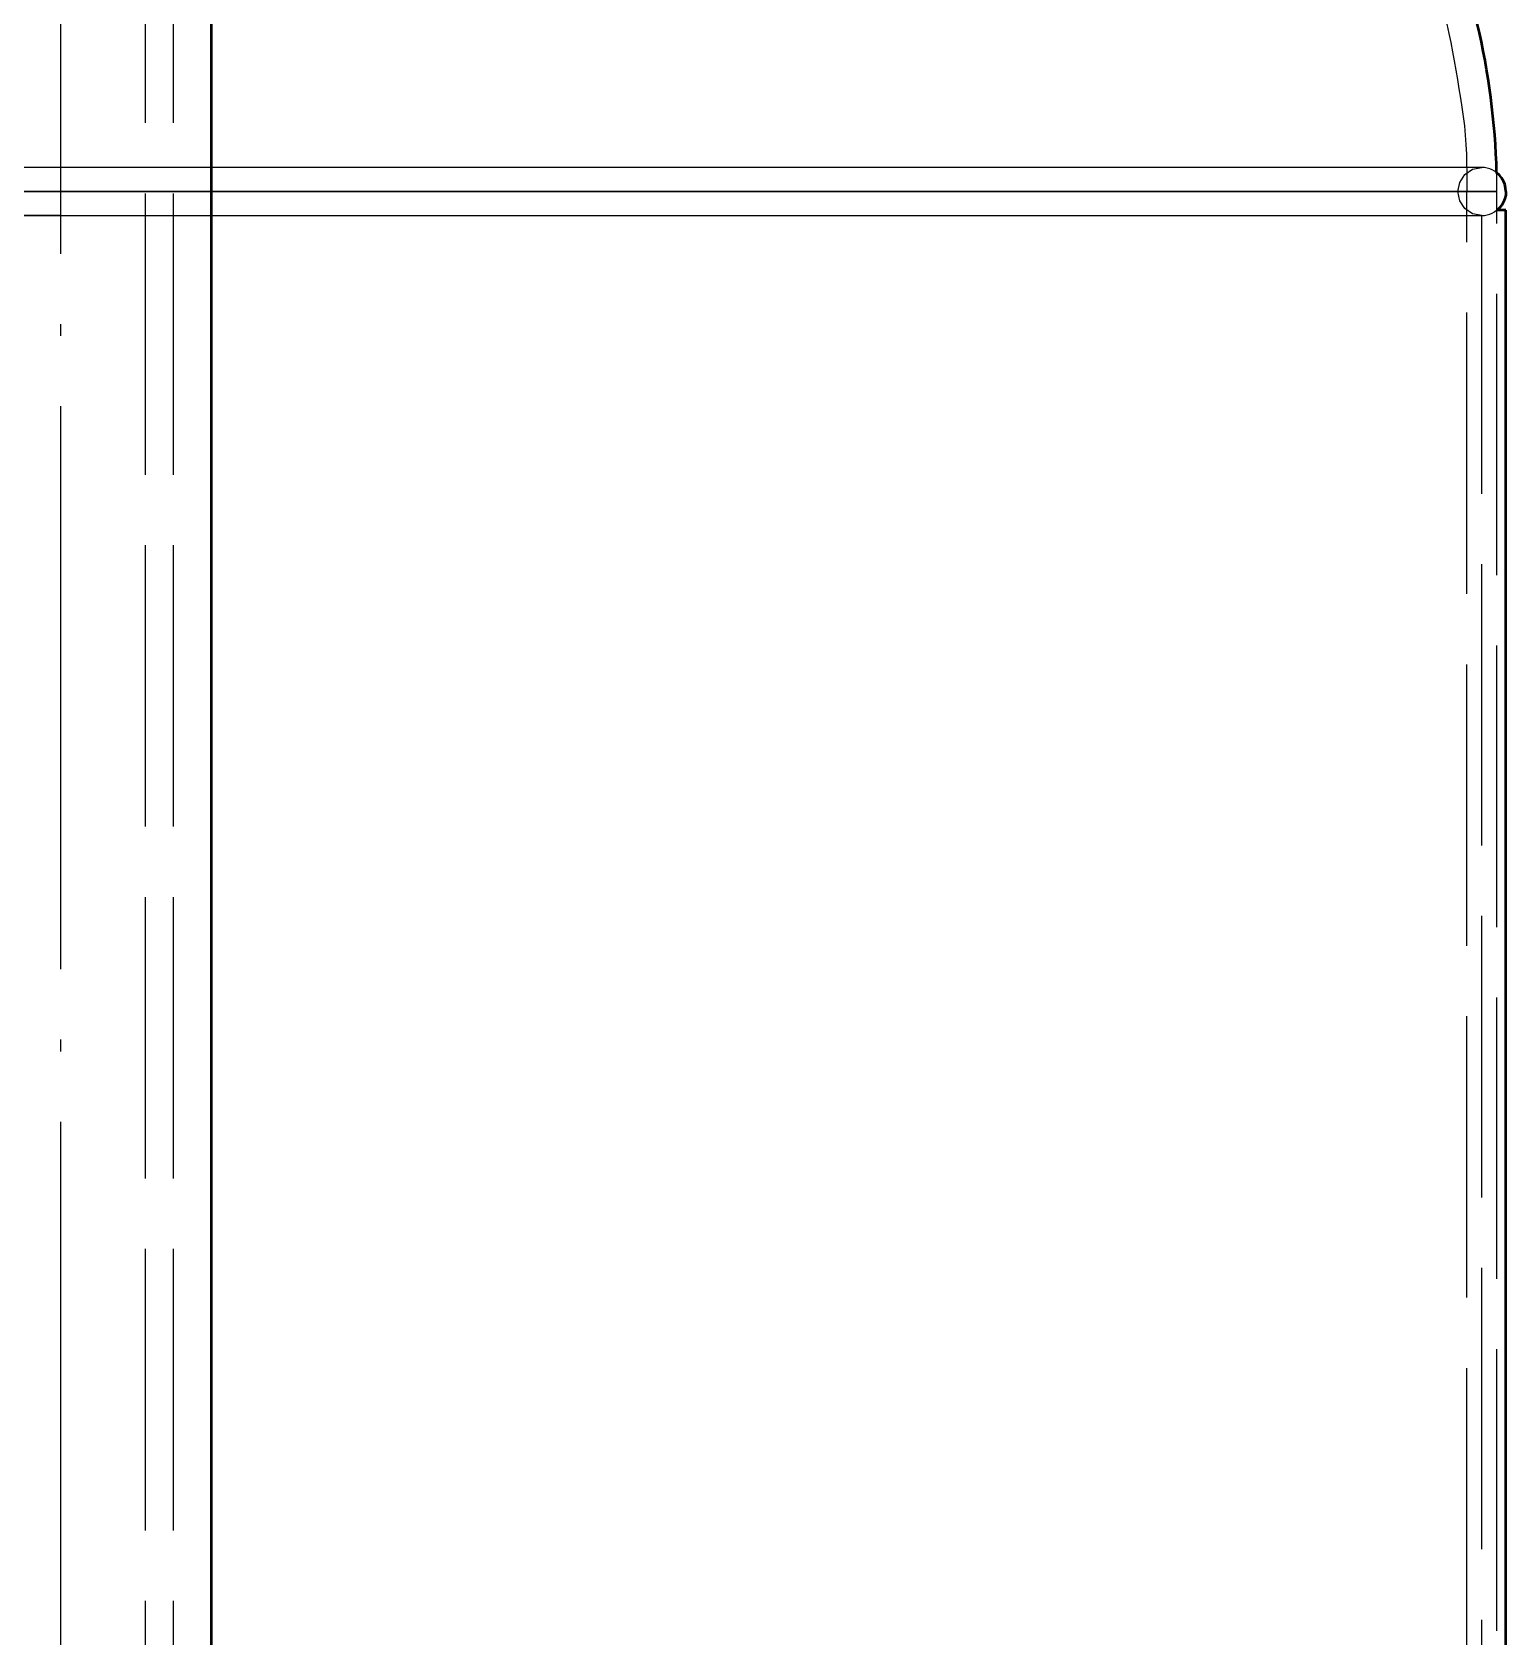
# Model space of a CAD drawing. Header units: millimetres. Extents: x 0 to 420, y 0 to 297.
# Drawn here: x 160.29 to 175.99, y 219.88 to 236.99 of the extents above; entities that cross this region are included whole.
import ezdxf

# ---------------------------------------------------------------- set-up
doc = ezdxf.new("R2010")
doc.units = ezdxf.units.MM
doc.linetypes.add('ISO02-TRAZOS', pattern=[3.75, 3, -0.75])
doc.linetypes.add('ISO04-TRAZO-PUNTO', pattern=[7.625, 6, -0.75, 0.125, -0.75])
for name, color, linetype, lineweight in [('01-VISIBLE', 7, 'CONTINUOUS', 50), ('02-OCULTA', 4, 'ISO02-TRAZOS', 25), ('03-EJE', 1, 'ISO04-TRAZO-PUNTO', 25)]:
    doc.layers.add(name, color=color, linetype=linetype, lineweight=lineweight)

msp = doc.modelspace()

# ---------------------------------------------------------------- linework, layer by layer
at = {"layer": '01-VISIBLE'}
for p, q in [((162.198, 246.823), (162.198, 203.28)), ((175.994, 235.089), (175.895, 235.089)), ((175.898, 235.089), (175.898, 235.089)), ((175.994, 196.38), (175.994, 235.089))]:
    msp.add_line(p, q, dxfattribs=at)
for points in [[(175.896, 235.491), (175.893, 235.591), (175.888, 235.692), (175.882, 235.792), (175.875, 235.892), (175.867, 235.992), (175.857, 236.092), (175.846, 236.191), (175.834, 236.291), (175.82, 236.39), (175.805, 236.49), (175.789, 236.589), (175.772, 236.687), (175.753, 236.786), (175.734, 236.884), (175.713, 236.982), (175.69, 237.08)], [(175.994, 235.289), (175.991, 235.328), (175.983, 235.366), (175.968, 235.401), (175.949, 235.435), (175.925, 235.465), (175.896, 235.491)], [(175.994, 235.289), (175.992, 235.251), (175.983, 235.214), (175.969, 235.178), (175.95, 235.145), (175.926, 235.115), (175.898, 235.089)]]:
    msp.add_lwpolyline(points, dxfattribs=at)
at = {"layer": '02-OCULTA'}
for p, q in [((161.498, 176.02), (161.498, 246.5)), ((161.798, 176.02), (161.798, 246.5)), ((175.578, 171), (175.578, 235.289)), ((175.898, 235.089), (175.898, 235.289)), ((175.738, 175.818), (175.738, 235.033)), ((175.738, 175.818), (175.738, 235.033)), ((175.994, 235.089), (175.895, 235.089)), ((175.898, 171.2), (175.898, 235.089)), ((175.994, 171.2), (175.994, 235.089))]:
    msp.add_line(p, q, dxfattribs=at)
for points in [[(175.364, 237.073), (175.386, 236.975), (175.406, 236.877), (175.425, 236.779), (175.443, 236.681), (175.461, 236.582), (175.478, 236.483), (175.493, 236.385), (175.509, 236.286), (175.524, 236.187), (175.539, 236.088), (175.552, 235.989), (175.562, 235.889), (175.569, 235.789), (175.573, 235.689), (175.576, 235.589), (175.577, 235.489), (175.578, 235.389), (175.578, 235.289)], [(160.598, 235.545), (160.498, 235.545), (160.398, 235.545), (160.298, 235.545), (160.197, 235.545)], [(175.738, 235.545), (175.638, 235.545), (175.538, 235.545), (175.438, 235.545), (175.337, 235.545), (175.237, 235.545), (175.137, 235.545), (175.037, 235.545), (174.936, 235.545), (174.836, 235.545), (174.736, 235.545), (174.636, 235.545), (174.535, 235.545), (174.435, 235.545), (174.335, 235.545), (174.234, 235.545), (174.134, 235.545), (174.034, 235.545), (173.934, 235.545), (173.833, 235.545), (173.733, 235.545), (173.633, 235.545), (173.533, 235.545), (173.432, 235.545), (173.332, 235.545), (173.232, 235.545), (173.132, 235.545), (173.031, 235.545), (172.931, 235.545), (172.831, 235.545), (172.73, 235.545), (172.63, 235.545), (172.53, 235.545), (172.43, 235.545), (172.329, 235.545), (172.229, 235.545), (172.129, 235.545), (172.029, 235.545), (171.928, 235.545), (171.828, 235.545), (171.728, 235.545), (171.628, 235.545), (171.527, 235.545), (171.427, 235.545), (171.327, 235.545), (171.226, 235.545), (171.126, 235.545), (171.026, 235.545), (170.926, 235.545), (170.825, 235.545), (170.725, 235.545), (170.625, 235.545), (170.525, 235.545), (170.424, 235.545), (170.324, 235.545), (170.224, 235.545), (170.124, 235.545), (170.023, 235.545), (169.923, 235.545), (169.823, 235.545), (169.723, 235.545), (169.622, 235.545), (169.522, 235.545), (169.422, 235.545), (169.321, 235.545), (169.221, 235.545), (169.121, 235.545), (169.021, 235.545), (168.92, 235.545), (168.82, 235.545), (168.72, 235.545), (168.62, 235.545), (168.519, 235.545), (168.419, 235.545), (168.319, 235.545), (168.219, 235.545), (168.118, 235.545), (168.018, 235.545), (167.918, 235.545), (167.817, 235.545), (167.717, 235.545), (167.617, 235.545), (167.517, 235.545), (167.416, 235.545), (167.316, 235.545), (167.216, 235.545), (167.116, 235.545), (167.015, 235.545), (166.915, 235.545), (166.815, 235.545), (166.715, 235.545), (166.614, 235.545), (166.514, 235.545), (166.414, 235.545), (166.314, 235.545), (166.213, 235.545), (166.113, 235.545), (166.013, 235.545), (165.912, 235.545), (165.812, 235.545), (165.712, 235.545), (165.612, 235.545), (165.511, 235.545), (165.411, 235.545), (165.311, 235.545), (165.211, 235.545), (165.11, 235.545), (165.01, 235.545), (164.91, 235.545), (164.81, 235.545), (164.709, 235.545), (164.609, 235.545), (164.509, 235.545), (164.408, 235.545), (164.308, 235.545), (164.208, 235.545), (164.108, 235.545), (164.007, 235.545), (163.907, 235.545), (163.807, 235.545), (163.707, 235.545), (163.606, 235.545), (163.506, 235.545), (163.406, 235.545), (163.306, 235.545), (163.205, 235.545), (163.105, 235.545), (163.005, 235.545), (162.905, 235.545), (162.804, 235.545), (162.704, 235.545), (162.604, 235.545), (162.503, 235.545), (162.403, 235.545), (162.303, 235.545), (162.203, 235.545), (162.102, 235.545), (162.002, 235.545), (161.902, 235.545), (161.802, 235.545), (161.701, 235.545), (161.601, 235.545), (161.501, 235.545), (161.401, 235.545), (161.3, 235.545), (161.2, 235.545), (161.1, 235.545), (160.999, 235.545), (160.899, 235.545), (160.799, 235.545), (160.699, 235.545), (160.598, 235.545), (160.498, 235.545), (160.398, 235.545), (160.298, 235.545), (160.197, 235.545)], [(175.738, 235.545), (175.638, 235.545), (175.538, 235.545), (175.438, 235.545), (175.337, 235.545), (175.237, 235.545), (175.137, 235.545), (175.037, 235.545), (174.936, 235.545), (174.836, 235.545), (174.736, 235.545), (174.636, 235.545), (174.535, 235.545), (174.435, 235.545), (174.335, 235.545), (174.234, 235.545), (174.134, 235.545), (174.034, 235.545), (173.934, 235.545), (173.833, 235.545), (173.733, 235.545), (173.633, 235.545), (173.533, 235.545), (173.432, 235.545), (173.332, 235.545), (173.232, 235.545), (173.132, 235.545), (173.031, 235.545), (172.931, 235.545), (172.831, 235.545), (172.73, 235.545), (172.63, 235.545), (172.53, 235.545), (172.43, 235.545), (172.329, 235.545), (172.229, 235.545), (172.129, 235.545), (172.029, 235.545), (171.928, 235.545), (171.828, 235.545), (171.728, 235.545), (171.628, 235.545), (171.527, 235.545), (171.427, 235.545), (171.327, 235.545), (171.226, 235.545), (171.126, 235.545), (171.026, 235.545), (170.926, 235.545), (170.825, 235.545), (170.725, 235.545), (170.625, 235.545), (170.525, 235.545), (170.424, 235.545), (170.324, 235.545), (170.224, 235.545), (170.124, 235.545), (170.023, 235.545), (169.923, 235.545), (169.823, 235.545), (169.723, 235.545), (169.622, 235.545), (169.522, 235.545), (169.422, 235.545), (169.321, 235.545), (169.221, 235.545), (169.121, 235.545), (169.021, 235.545), (168.92, 235.545), (168.82, 235.545), (168.72, 235.545), (168.62, 235.545), (168.519, 235.545), (168.419, 235.545), (168.319, 235.545), (168.219, 235.545), (168.118, 235.545), (168.018, 235.545), (167.918, 235.545), (167.817, 235.545), (167.717, 235.545), (167.617, 235.545), (167.517, 235.545), (167.416, 235.545), (167.316, 235.545), (167.216, 235.545), (167.116, 235.545), (167.015, 235.545), (166.915, 235.545), (166.815, 235.545), (166.715, 235.545), (166.614, 235.545), (166.514, 235.545), (166.414, 235.545), (166.314, 235.545), (166.213, 235.545), (166.113, 235.545), (166.013, 235.545), (165.912, 235.545), (165.812, 235.545), (165.712, 235.545), (165.612, 235.545), (165.511, 235.545), (165.411, 235.545), (165.311, 235.545), (165.211, 235.545), (165.11, 235.545), (165.01, 235.545), (164.91, 235.545), (164.81, 235.545), (164.709, 235.545), (164.609, 235.545), (164.509, 235.545), (164.408, 235.545), (164.308, 235.545), (164.208, 235.545), (164.108, 235.545), (164.007, 235.545), (163.907, 235.545), (163.807, 235.545), (163.707, 235.545), (163.606, 235.545), (163.506, 235.545), (163.406, 235.545), (163.306, 235.545), (163.205, 235.545), (163.105, 235.545), (163.005, 235.545), (162.905, 235.545), (162.804, 235.545), (162.704, 235.545), (162.604, 235.545), (162.503, 235.545), (162.403, 235.545), (162.303, 235.545), (162.203, 235.545), (162.102, 235.545), (162.002, 235.545), (161.902, 235.545), (161.802, 235.545), (161.701, 235.545), (161.601, 235.545), (161.501, 235.545), (161.401, 235.545), (161.3, 235.545), (161.2, 235.545), (161.1, 235.545), (160.999, 235.545), (160.899, 235.545), (160.799, 235.545), (160.699, 235.545), (160.598, 235.545)], [(175.738, 235.033), (175.64, 235.053), (175.557, 235.108), (175.502, 235.191), (175.482, 235.289), (175.502, 235.387), (175.557, 235.47), (175.64, 235.526), (175.738, 235.545)], [(175.896, 235.491), (175.873, 235.507), (175.848, 235.521), (175.822, 235.531), (175.795, 235.539), (175.767, 235.544), (175.738, 235.545)], [(175.898, 235.289), (175.898, 235.323), (175.898, 235.356), (175.898, 235.39), (175.897, 235.424), (175.897, 235.457), (175.896, 235.491)], [(160.598, 235.289), (160.498, 235.289), (160.397, 235.289), (160.297, 235.289), (160.196, 235.289)], [(160.598, 235.289), (160.498, 235.289), (160.397, 235.289), (160.297, 235.289), (160.196, 235.289)], [(160.598, 235.289), (160.498, 235.289), (160.398, 235.289), (160.298, 235.289), (160.198, 235.289)], [(160.198, 235.289), (160.298, 235.289), (160.398, 235.289), (160.498, 235.289), (160.598, 235.289), (160.698, 235.289), (160.798, 235.289), (160.898, 235.289), (160.998, 235.289), (161.098, 235.289), (161.198, 235.289), (161.298, 235.289), (161.398, 235.289), (161.498, 235.289), (161.598, 235.289), (161.698, 235.289), (161.798, 235.289), (161.898, 235.289), (161.998, 235.289), (162.098, 235.289), (162.198, 235.289), (162.298, 235.289), (162.398, 235.289), (162.498, 235.289), (162.598, 235.289), (162.698, 235.289), (162.798, 235.289), (162.898, 235.289), (162.998, 235.289), (163.098, 235.289), (163.198, 235.289), (163.298, 235.289), (163.398, 235.289), (163.498, 235.289), (163.598, 235.289), (163.698, 235.289), (163.798, 235.289), (163.898, 235.289), (163.998, 235.289), (164.098, 235.289), (164.198, 235.289), (164.298, 235.289), (164.398, 235.289), (164.498, 235.289), (164.598, 235.289), (164.698, 235.289), (164.798, 235.289), (164.898, 235.289), (164.998, 235.289), (165.098, 235.289), (165.198, 235.289), (165.298, 235.289), (165.398, 235.289), (165.498, 235.289), (165.598, 235.289), (165.698, 235.289), (165.798, 235.289), (165.898, 235.289), (165.998, 235.289), (166.098, 235.289), (166.198, 235.289), (166.298, 235.289), (166.398, 235.289), (166.498, 235.289), (166.598, 235.289), (166.698, 235.289), (166.798, 235.289), (166.898, 235.289), (166.998, 235.289), (167.098, 235.289), (167.198, 235.289), (167.298, 235.289), (167.398, 235.289), (167.498, 235.289), (167.598, 235.289), (167.698, 235.289), (167.798, 235.289), (167.898, 235.289), (167.998, 235.289), (168.098, 235.289), (168.198, 235.289), (168.298, 235.289), (168.398, 235.289), (168.498, 235.289), (168.598, 235.289), (168.698, 235.289), (168.798, 235.289), (168.898, 235.289), (168.998, 235.289), (169.098, 235.289), (169.198, 235.289), (169.298, 235.289), (169.398, 235.289), (169.498, 235.289), (169.598, 235.289), (169.698, 235.289), (169.798, 235.289), (169.898, 235.289), (169.998, 235.289), (170.098, 235.289), (170.198, 235.289), (170.298, 235.289), (170.398, 235.289), (170.498, 235.289), (170.598, 235.289), (170.698, 235.289), (170.798, 235.289), (170.898, 235.289), (170.998, 235.289), (171.098, 235.289), (171.198, 235.289), (171.298, 235.289), (171.398, 235.289), (171.498, 235.289), (171.598, 235.289), (171.698, 235.289), (171.798, 235.289), (171.898, 235.289), (171.998, 235.289), (172.098, 235.289), (172.198, 235.289), (172.298, 235.289), (172.398, 235.289), (172.498, 235.289), (172.598, 235.289), (172.698, 235.289), (172.798, 235.289), (172.898, 235.289), (172.998, 235.289), (173.098, 235.289), (173.198, 235.289), (173.298, 235.289), (173.398, 235.289), (173.498, 235.289), (173.598, 235.289), (173.698, 235.289), (173.798, 235.289), (173.898, 235.289), (173.998, 235.289), (174.098, 235.289), (174.198, 235.289), (174.298, 235.289), (174.398, 235.289), (174.498, 235.289), (174.598, 235.289), (174.698, 235.289), (174.798, 235.289), (174.898, 235.289), (174.998, 235.289), (175.098, 235.289), (175.198, 235.289), (175.298, 235.289), (175.398, 235.289), (175.498, 235.289), (175.598, 235.289), (175.698, 235.289), (175.798, 235.289), (175.898, 235.289)], [(160.598, 235.289), (160.498, 235.289), (160.398, 235.289), (160.298, 235.289), (160.198, 235.289)], [(160.198, 235.289), (160.298, 235.289), (160.398, 235.289), (160.498, 235.289), (160.598, 235.289), (160.698, 235.289), (160.798, 235.289), (160.898, 235.289), (160.998, 235.289), (161.098, 235.289), (161.198, 235.289), (161.298, 235.289), (161.398, 235.289), (161.498, 235.289), (161.598, 235.289), (161.698, 235.289), (161.798, 235.289), (161.898, 235.289), (161.998, 235.289), (162.098, 235.289), (162.198, 235.289), (162.298, 235.289), (162.398, 235.289), (162.498, 235.289), (162.598, 235.289), (162.698, 235.289), (162.798, 235.289), (162.898, 235.289), (162.998, 235.289), (163.098, 235.289), (163.198, 235.289), (163.298, 235.289), (163.398, 235.289), (163.498, 235.289), (163.598, 235.289), (163.698, 235.289), (163.798, 235.289), (163.898, 235.289), (163.998, 235.289), (164.098, 235.289), (164.198, 235.289), (164.298, 235.289), (164.398, 235.289), (164.498, 235.289), (164.598, 235.289), (164.698, 235.289), (164.798, 235.289), (164.898, 235.289), (164.998, 235.289), (165.098, 235.289), (165.198, 235.289), (165.298, 235.289), (165.398, 235.289), (165.498, 235.289), (165.598, 235.289), (165.698, 235.289), (165.798, 235.289), (165.898, 235.289), (165.998, 235.289), (166.098, 235.289), (166.198, 235.289), (166.298, 235.289), (166.398, 235.289), (166.498, 235.289), (166.598, 235.289), (166.698, 235.289), (166.798, 235.289), (166.898, 235.289), (166.998, 235.289), (167.098, 235.289), (167.198, 235.289), (167.298, 235.289), (167.398, 235.289), (167.498, 235.289), (167.598, 235.289), (167.698, 235.289), (167.798, 235.289), (167.898, 235.289), (167.998, 235.289), (168.098, 235.289), (168.198, 235.289), (168.298, 235.289), (168.398, 235.289), (168.498, 235.289), (168.598, 235.289), (168.698, 235.289), (168.798, 235.289), (168.898, 235.289), (168.998, 235.289), (169.098, 235.289), (169.198, 235.289), (169.298, 235.289), (169.398, 235.289), (169.498, 235.289), (169.598, 235.289), (169.698, 235.289), (169.798, 235.289), (169.898, 235.289), (169.998, 235.289), (170.098, 235.289), (170.198, 235.289), (170.298, 235.289), (170.398, 235.289), (170.498, 235.289), (170.598, 235.289), (170.698, 235.289), (170.798, 235.289), (170.898, 235.289), (170.998, 235.289), (171.098, 235.289), (171.198, 235.289), (171.298, 235.289), (171.398, 235.289), (171.498, 235.289), (171.598, 235.289), (171.698, 235.289), (171.798, 235.289), (171.898, 235.289), (171.998, 235.289), (172.098, 235.289), (172.198, 235.289), (172.298, 235.289), (172.398, 235.289), (172.498, 235.289), (172.598, 235.289), (172.698, 235.289), (172.798, 235.289), (172.898, 235.289), (172.998, 235.289), (173.098, 235.289), (173.198, 235.289), (173.298, 235.289), (173.398, 235.289), (173.498, 235.289), (173.598, 235.289), (173.698, 235.289), (173.798, 235.289), (173.898, 235.289), (173.998, 235.289), (174.098, 235.289), (174.198, 235.289), (174.298, 235.289), (174.398, 235.289), (174.498, 235.289), (174.598, 235.289), (174.698, 235.289), (174.798, 235.289), (174.898, 235.289), (174.998, 235.289), (175.098, 235.289), (175.198, 235.289), (175.298, 235.289), (175.398, 235.289), (175.498, 235.289), (175.598, 235.289), (175.698, 235.289), (175.798, 235.289), (175.898, 235.289)], [(160.248, 235.289), (160.348, 235.289), (160.448, 235.289), (160.548, 235.289), (160.649, 235.289), (160.749, 235.289), (160.849, 235.289), (160.949, 235.289), (161.049, 235.289), (161.15, 235.289), (161.25, 235.289), (161.35, 235.289), (161.45, 235.289), (161.55, 235.289), (161.651, 235.289), (161.751, 235.289), (161.851, 235.289), (161.951, 235.289), (162.051, 235.289), (162.152, 235.289), (162.252, 235.289), (162.352, 235.289), (162.452, 235.289), (162.552, 235.289), (162.653, 235.289), (162.753, 235.289), (162.853, 235.289), (162.953, 235.289), (163.053, 235.289), (163.154, 235.289), (163.254, 235.289), (163.354, 235.289), (163.454, 235.289), (163.554, 235.289), (163.655, 235.289), (163.755, 235.289), (163.855, 235.289), (163.955, 235.289), (164.055, 235.289), (164.156, 235.289), (164.256, 235.289), (164.356, 235.289), (164.456, 235.289), (164.556, 235.289), (164.657, 235.289), (164.757, 235.289), (164.857, 235.289), (164.957, 235.289), (165.057, 235.289), (165.158, 235.289), (165.258, 235.289), (165.358, 235.289), (165.458, 235.289), (165.558, 235.289), (165.659, 235.289), (165.759, 235.289), (165.859, 235.289), (165.959, 235.289), (166.059, 235.289), (166.16, 235.289), (166.26, 235.289), (166.36, 235.289), (166.46, 235.289), (166.56, 235.289), (166.661, 235.289), (166.761, 235.289), (166.861, 235.289), (166.961, 235.289), (167.061, 235.289), (167.162, 235.289), (167.262, 235.289), (167.362, 235.289), (167.462, 235.289), (167.562, 235.289), (167.663, 235.289), (167.763, 235.289), (167.863, 235.289), (167.963, 235.289), (168.063, 235.289), (168.164, 235.289), (168.264, 235.289), (168.364, 235.289), (168.464, 235.289), (168.564, 235.289), (168.665, 235.289), (168.765, 235.289), (168.865, 235.289), (168.965, 235.289), (169.065, 235.289), (169.166, 235.289), (169.266, 235.289), (169.366, 235.289), (169.466, 235.289), (169.566, 235.289), (169.667, 235.289), (169.767, 235.289), (169.867, 235.289), (169.967, 235.289), (170.067, 235.289), (170.168, 235.289), (170.268, 235.289), (170.368, 235.289), (170.468, 235.289), (170.568, 235.289), (170.669, 235.289), (170.769, 235.289), (170.869, 235.289), (170.969, 235.289), (171.069, 235.289), (171.17, 235.289), (171.27, 235.289), (171.37, 235.289), (171.47, 235.289), (171.57, 235.289), (171.671, 235.289), (171.771, 235.289), (171.871, 235.289), (171.971, 235.289), (172.071, 235.289), (172.172, 235.289), (172.272, 235.289), (172.372, 235.289), (172.472, 235.289), (172.572, 235.289), (172.673, 235.289), (172.773, 235.289), (172.873, 235.289), (172.973, 235.289), (173.073, 235.289), (173.174, 235.289), (173.274, 235.289), (173.374, 235.289), (173.474, 235.289), (173.574, 235.289), (173.675, 235.289), (173.775, 235.289), (173.875, 235.289), (173.975, 235.289), (174.075, 235.289), (174.176, 235.289), (174.276, 235.289), (174.376, 235.289), (174.476, 235.289), (174.576, 235.289), (174.677, 235.289), (174.777, 235.289), (174.877, 235.289), (174.977, 235.289), (175.077, 235.289), (175.178, 235.289), (175.278, 235.289), (175.378, 235.289), (175.478, 235.289), (175.578, 235.289)], [(160.248, 235.289), (160.348, 235.289), (160.448, 235.289), (160.548, 235.289), (160.649, 235.289), (160.749, 235.289), (160.849, 235.289), (160.949, 235.289), (161.049, 235.289), (161.15, 235.289), (161.25, 235.289), (161.35, 235.289), (161.45, 235.289), (161.55, 235.289), (161.651, 235.289), (161.751, 235.289), (161.851, 235.289), (161.951, 235.289), (162.051, 235.289), (162.152, 235.289), (162.252, 235.289), (162.352, 235.289), (162.452, 235.289), (162.552, 235.289), (162.653, 235.289), (162.753, 235.289), (162.853, 235.289), (162.953, 235.289), (163.053, 235.289), (163.154, 235.289), (163.254, 235.289), (163.354, 235.289), (163.454, 235.289), (163.554, 235.289), (163.655, 235.289), (163.755, 235.289), (163.855, 235.289), (163.955, 235.289), (164.055, 235.289), (164.156, 235.289), (164.256, 235.289), (164.356, 235.289), (164.456, 235.289), (164.556, 235.289), (164.657, 235.289), (164.757, 235.289), (164.857, 235.289), (164.957, 235.289), (165.057, 235.289), (165.158, 235.289), (165.258, 235.289), (165.358, 235.289), (165.458, 235.289), (165.558, 235.289), (165.659, 235.289), (165.759, 235.289), (165.859, 235.289), (165.959, 235.289), (166.059, 235.289), (166.16, 235.289), (166.26, 235.289), (166.36, 235.289), (166.46, 235.289), (166.56, 235.289), (166.661, 235.289), (166.761, 235.289), (166.861, 235.289), (166.961, 235.289), (167.061, 235.289), (167.162, 235.289), (167.262, 235.289), (167.362, 235.289), (167.462, 235.289), (167.562, 235.289), (167.663, 235.289), (167.763, 235.289), (167.863, 235.289), (167.963, 235.289), (168.063, 235.289), (168.164, 235.289), (168.264, 235.289), (168.364, 235.289), (168.464, 235.289), (168.564, 235.289), (168.665, 235.289), (168.765, 235.289), (168.865, 235.289), (168.965, 235.289), (169.065, 235.289), (169.166, 235.289), (169.266, 235.289), (169.366, 235.289), (169.466, 235.289), (169.566, 235.289), (169.667, 235.289), (169.767, 235.289), (169.867, 235.289), (169.967, 235.289), (170.067, 235.289), (170.168, 235.289), (170.268, 235.289), (170.368, 235.289), (170.468, 235.289), (170.568, 235.289), (170.669, 235.289), (170.769, 235.289), (170.869, 235.289), (170.969, 235.289), (171.069, 235.289), (171.17, 235.289), (171.27, 235.289), (171.37, 235.289), (171.47, 235.289), (171.57, 235.289), (171.671, 235.289), (171.771, 235.289), (171.871, 235.289), (171.971, 235.289), (172.071, 235.289), (172.172, 235.289), (172.272, 235.289), (172.372, 235.289), (172.472, 235.289), (172.572, 235.289), (172.673, 235.289), (172.773, 235.289), (172.873, 235.289), (172.973, 235.289), (173.073, 235.289), (173.174, 235.289), (173.274, 235.289), (173.374, 235.289), (173.474, 235.289), (173.574, 235.289), (173.675, 235.289), (173.775, 235.289), (173.875, 235.289), (173.975, 235.289), (174.075, 235.289), (174.176, 235.289), (174.276, 235.289), (174.376, 235.289), (174.476, 235.289), (174.576, 235.289), (174.677, 235.289), (174.777, 235.289), (174.877, 235.289), (174.977, 235.289), (175.077, 235.289), (175.178, 235.289), (175.278, 235.289), (175.378, 235.289), (175.478, 235.289), (175.578, 235.289)], [(175.898, 235.289), (175.798, 235.289), (175.697, 235.289), (175.596, 235.289), (175.496, 235.289), (175.395, 235.289), (175.294, 235.289), (175.194, 235.289), (175.093, 235.289), (174.992, 235.289), (174.892, 235.289), (174.791, 235.289), (174.691, 235.289), (174.59, 235.289), (174.489, 235.289), (174.389, 235.289), (174.288, 235.289), (174.187, 235.289), (174.087, 235.289), (173.986, 235.289), (173.885, 235.289), (173.785, 235.289), (173.684, 235.289), (173.583, 235.289), (173.483, 235.289), (173.382, 235.289), (173.281, 235.289), (173.181, 235.289), (173.08, 235.289), (172.979, 235.289), (172.879, 235.289), (172.778, 235.289), (172.677, 235.289), (172.577, 235.289), (172.476, 235.289), (172.375, 235.289), (172.275, 235.289), (172.174, 235.289), (172.073, 235.289), (171.973, 235.289), (171.872, 235.289), (171.771, 235.289), (171.671, 235.289), (171.57, 235.289), (171.469, 235.289), (171.369, 235.289), (171.268, 235.289), (171.167, 235.289), (171.067, 235.289), (170.966, 235.289), (170.866, 235.289), (170.765, 235.289), (170.664, 235.289), (170.564, 235.289), (170.463, 235.289), (170.362, 235.289), (170.262, 235.289), (170.161, 235.289), (170.06, 235.289), (169.96, 235.289), (169.859, 235.289), (169.758, 235.289), (169.658, 235.289), (169.557, 235.289), (169.456, 235.289), (169.356, 235.289), (169.255, 235.289), (169.154, 235.289), (169.054, 235.289), (168.953, 235.289), (168.852, 235.289), (168.752, 235.289), (168.651, 235.289), (168.55, 235.289), (168.45, 235.289), (168.349, 235.289), (168.248, 235.289), (168.148, 235.289), (168.047, 235.289), (167.946, 235.289), (167.846, 235.289), (167.745, 235.289), (167.644, 235.289), (167.544, 235.289), (167.443, 235.289), (167.342, 235.289), (167.242, 235.289), (167.141, 235.289), (167.041, 235.289), (166.94, 235.289), (166.839, 235.289), (166.739, 235.289), (166.638, 235.289), (166.537, 235.289), (166.437, 235.289), (166.336, 235.289), (166.235, 235.289), (166.135, 235.289), (166.034, 235.289), (165.933, 235.289), (165.833, 235.289), (165.732, 235.289), (165.631, 235.289), (165.531, 235.289), (165.43, 235.289), (165.329, 235.289), (165.229, 235.289), (165.128, 235.289), (165.027, 235.289), (164.927, 235.289), (164.826, 235.289), (164.725, 235.289), (164.625, 235.289), (164.524, 235.289), (164.423, 235.289), (164.323, 235.289), (164.222, 235.289), (164.121, 235.289), (164.021, 235.289), (163.92, 235.289), (163.819, 235.289), (163.719, 235.289), (163.618, 235.289), (163.517, 235.289), (163.417, 235.289), (163.316, 235.289), (163.216, 235.289), (163.115, 235.289), (163.014, 235.289), (162.914, 235.289), (162.813, 235.289), (162.712, 235.289), (162.612, 235.289), (162.511, 235.289), (162.41, 235.289), (162.31, 235.289), (162.209, 235.289), (162.108, 235.289), (162.008, 235.289), (161.907, 235.289), (161.806, 235.289), (161.706, 235.289), (161.605, 235.289), (161.504, 235.289), (161.404, 235.289), (161.303, 235.289), (161.202, 235.289), (161.102, 235.289), (161.001, 235.289), (160.9, 235.289), (160.8, 235.289), (160.699, 235.289), (160.598, 235.289)], [(175.578, 235.289), (175.478, 235.289), (175.377, 235.289), (175.277, 235.289), (175.176, 235.289), (175.076, 235.289), (174.975, 235.289), (174.875, 235.289), (174.774, 235.289), (174.674, 235.289), (174.573, 235.289), (174.473, 235.289), (174.372, 235.289), (174.271, 235.289), (174.171, 235.289), (174.07, 235.289), (173.97, 235.289), (173.869, 235.289), (173.769, 235.289), (173.668, 235.289), (173.568, 235.289), (173.467, 235.289), (173.367, 235.289), (173.266, 235.289), (173.166, 235.289), (173.065, 235.289), (172.964, 235.289), (172.864, 235.289), (172.763, 235.289), (172.663, 235.289), (172.562, 235.289), (172.462, 235.289), (172.361, 235.289), (172.261, 235.289), (172.16, 235.289), (172.06, 235.289), (171.959, 235.289), (171.859, 235.289), (171.758, 235.289), (171.657, 235.289), (171.557, 235.289), (171.456, 235.289), (171.356, 235.289), (171.255, 235.289), (171.155, 235.289), (171.054, 235.289), (170.954, 235.289), (170.853, 235.289), (170.753, 235.289), (170.652, 235.289), (170.552, 235.289), (170.451, 235.289), (170.35, 235.289), (170.25, 235.289), (170.149, 235.289), (170.049, 235.289), (169.948, 235.289), (169.848, 235.289), (169.747, 235.289), (169.647, 235.289), (169.546, 235.289), (169.446, 235.289), (169.345, 235.289), (169.245, 235.289), (169.144, 235.289), (169.044, 235.289), (168.943, 235.289), (168.842, 235.289), (168.742, 235.289), (168.641, 235.289), (168.541, 235.289), (168.44, 235.289), (168.34, 235.289), (168.239, 235.289), (168.139, 235.289), (168.038, 235.289), (167.938, 235.289), (167.837, 235.289), (167.737, 235.289), (167.636, 235.289), (167.535, 235.289), (167.435, 235.289), (167.334, 235.289), (167.234, 235.289), (167.133, 235.289), (167.033, 235.289), (166.932, 235.289), (166.832, 235.289), (166.731, 235.289), (166.631, 235.289), (166.53, 235.289), (166.43, 235.289), (166.329, 235.289), (166.228, 235.289), (166.128, 235.289), (166.027, 235.289), (165.927, 235.289), (165.826, 235.289), (165.726, 235.289), (165.625, 235.289), (165.525, 235.289), (165.424, 235.289), (165.324, 235.289), (165.223, 235.289), (165.123, 235.289), (165.022, 235.289), (164.922, 235.289), (164.821, 235.289), (164.72, 235.289), (164.62, 235.289), (164.519, 235.289), (164.419, 235.289), (164.318, 235.289), (164.218, 235.289), (164.117, 235.289), (164.017, 235.289), (163.916, 235.289), (163.816, 235.289), (163.715, 235.289), (163.615, 235.289), (163.514, 235.289), (163.413, 235.289), (163.313, 235.289), (163.212, 235.289), (163.112, 235.289), (163.011, 235.289), (162.911, 235.289), (162.81, 235.289), (162.71, 235.289), (162.609, 235.289), (162.509, 235.289), (162.408, 235.289), (162.308, 235.289), (162.207, 235.289), (162.106, 235.289), (162.006, 235.289), (161.905, 235.289), (161.805, 235.289), (161.704, 235.289), (161.604, 235.289), (161.503, 235.289), (161.403, 235.289), (161.302, 235.289), (161.202, 235.289), (161.101, 235.289), (161.001, 235.289), (160.9, 235.289), (160.799, 235.289), (160.699, 235.289), (160.598, 235.289)], [(175.898, 235.289), (175.798, 235.289), (175.697, 235.289), (175.596, 235.289), (175.496, 235.289), (175.395, 235.289), (175.294, 235.289), (175.194, 235.289), (175.093, 235.289), (174.992, 235.289), (174.892, 235.289), (174.791, 235.289), (174.691, 235.289), (174.59, 235.289), (174.489, 235.289), (174.389, 235.289), (174.288, 235.289), (174.187, 235.289), (174.087, 235.289), (173.986, 235.289), (173.885, 235.289), (173.785, 235.289), (173.684, 235.289), (173.583, 235.289), (173.483, 235.289), (173.382, 235.289), (173.281, 235.289), (173.181, 235.289), (173.08, 235.289), (172.979, 235.289), (172.879, 235.289), (172.778, 235.289), (172.677, 235.289), (172.577, 235.289), (172.476, 235.289), (172.375, 235.289), (172.275, 235.289), (172.174, 235.289), (172.073, 235.289), (171.973, 235.289), (171.872, 235.289), (171.771, 235.289), (171.671, 235.289), (171.57, 235.289), (171.469, 235.289), (171.369, 235.289), (171.268, 235.289), (171.167, 235.289), (171.067, 235.289), (170.966, 235.289), (170.866, 235.289), (170.765, 235.289), (170.664, 235.289), (170.564, 235.289), (170.463, 235.289), (170.362, 235.289), (170.262, 235.289), (170.161, 235.289), (170.06, 235.289), (169.96, 235.289), (169.859, 235.289), (169.758, 235.289), (169.658, 235.289), (169.557, 235.289), (169.456, 235.289), (169.356, 235.289), (169.255, 235.289), (169.154, 235.289), (169.054, 235.289), (168.953, 235.289), (168.852, 235.289), (168.752, 235.289), (168.651, 235.289), (168.55, 235.289), (168.45, 235.289), (168.349, 235.289), (168.248, 235.289), (168.148, 235.289), (168.047, 235.289), (167.946, 235.289), (167.846, 235.289), (167.745, 235.289), (167.644, 235.289), (167.544, 235.289), (167.443, 235.289), (167.342, 235.289), (167.242, 235.289), (167.141, 235.289), (167.041, 235.289), (166.94, 235.289), (166.839, 235.289), (166.739, 235.289), (166.638, 235.289), (166.537, 235.289), (166.437, 235.289), (166.336, 235.289), (166.235, 235.289), (166.135, 235.289), (166.034, 235.289), (165.933, 235.289), (165.833, 235.289), (165.732, 235.289), (165.631, 235.289), (165.531, 235.289), (165.43, 235.289), (165.329, 235.289), (165.229, 235.289), (165.128, 235.289), (165.027, 235.289), (164.927, 235.289), (164.826, 235.289), (164.725, 235.289), (164.625, 235.289), (164.524, 235.289), (164.423, 235.289), (164.323, 235.289), (164.222, 235.289), (164.121, 235.289), (164.021, 235.289), (163.92, 235.289), (163.819, 235.289), (163.719, 235.289), (163.618, 235.289), (163.517, 235.289), (163.417, 235.289), (163.316, 235.289), (163.216, 235.289), (163.115, 235.289), (163.014, 235.289), (162.914, 235.289), (162.813, 235.289), (162.712, 235.289), (162.612, 235.289), (162.511, 235.289), (162.41, 235.289), (162.31, 235.289), (162.209, 235.289), (162.108, 235.289), (162.008, 235.289), (161.907, 235.289), (161.806, 235.289), (161.706, 235.289), (161.605, 235.289), (161.504, 235.289), (161.404, 235.289), (161.303, 235.289), (161.202, 235.289), (161.102, 235.289), (161.001, 235.289), (160.9, 235.289), (160.8, 235.289), (160.699, 235.289), (160.598, 235.289)], [(175.578, 235.289), (175.478, 235.289), (175.377, 235.289), (175.277, 235.289), (175.176, 235.289), (175.076, 235.289), (174.975, 235.289), (174.875, 235.289), (174.774, 235.289), (174.674, 235.289), (174.573, 235.289), (174.473, 235.289), (174.372, 235.289), (174.271, 235.289), (174.171, 235.289), (174.07, 235.289), (173.97, 235.289), (173.869, 235.289), (173.769, 235.289), (173.668, 235.289), (173.568, 235.289), (173.467, 235.289), (173.367, 235.289), (173.266, 235.289), (173.166, 235.289), (173.065, 235.289), (172.964, 235.289), (172.864, 235.289), (172.763, 235.289), (172.663, 235.289), (172.562, 235.289), (172.462, 235.289), (172.361, 235.289), (172.261, 235.289), (172.16, 235.289), (172.06, 235.289), (171.959, 235.289), (171.859, 235.289), (171.758, 235.289), (171.657, 235.289), (171.557, 235.289), (171.456, 235.289), (171.356, 235.289), (171.255, 235.289), (171.155, 235.289), (171.054, 235.289), (170.954, 235.289), (170.853, 235.289), (170.753, 235.289), (170.652, 235.289), (170.552, 235.289), (170.451, 235.289), (170.35, 235.289), (170.25, 235.289), (170.149, 235.289), (170.049, 235.289), (169.948, 235.289), (169.848, 235.289), (169.747, 235.289), (169.647, 235.289), (169.546, 235.289), (169.446, 235.289), (169.345, 235.289), (169.245, 235.289), (169.144, 235.289), (169.044, 235.289), (168.943, 235.289), (168.842, 235.289), (168.742, 235.289), (168.641, 235.289), (168.541, 235.289), (168.44, 235.289), (168.34, 235.289), (168.239, 235.289), (168.139, 235.289), (168.038, 235.289), (167.938, 235.289), (167.837, 235.289), (167.737, 235.289), (167.636, 235.289), (167.535, 235.289), (167.435, 235.289), (167.334, 235.289), (167.234, 235.289), (167.133, 235.289), (167.033, 235.289), (166.932, 235.289), (166.832, 235.289), (166.731, 235.289), (166.631, 235.289), (166.53, 235.289), (166.43, 235.289), (166.329, 235.289), (166.228, 235.289), (166.128, 235.289), (166.027, 235.289), (165.927, 235.289), (165.826, 235.289), (165.726, 235.289), (165.625, 235.289), (165.525, 235.289), (165.424, 235.289), (165.324, 235.289), (165.223, 235.289), (165.123, 235.289), (165.022, 235.289), (164.922, 235.289), (164.821, 235.289), (164.72, 235.289), (164.62, 235.289), (164.519, 235.289), (164.419, 235.289), (164.318, 235.289), (164.218, 235.289), (164.117, 235.289), (164.017, 235.289), (163.916, 235.289), (163.816, 235.289), (163.715, 235.289), (163.615, 235.289), (163.514, 235.289), (163.413, 235.289), (163.313, 235.289), (163.212, 235.289), (163.112, 235.289), (163.011, 235.289), (162.911, 235.289), (162.81, 235.289), (162.71, 235.289), (162.609, 235.289), (162.509, 235.289), (162.408, 235.289), (162.308, 235.289), (162.207, 235.289), (162.106, 235.289), (162.006, 235.289), (161.905, 235.289), (161.805, 235.289), (161.704, 235.289), (161.604, 235.289), (161.503, 235.289), (161.403, 235.289), (161.302, 235.289), (161.202, 235.289), (161.101, 235.289), (161.001, 235.289), (160.9, 235.289), (160.799, 235.289), (160.699, 235.289), (160.598, 235.289)], [(160.598, 235.033), (160.498, 235.033), (160.398, 235.033), (160.298, 235.033), (160.197, 235.033)], [(160.197, 235.033), (160.298, 235.033), (160.398, 235.033), (160.498, 235.033), (160.598, 235.033), (160.699, 235.033), (160.799, 235.033), (160.899, 235.033), (160.999, 235.033), (161.1, 235.033), (161.2, 235.033), (161.3, 235.033), (161.401, 235.033), (161.501, 235.033), (161.601, 235.033), (161.701, 235.033), (161.802, 235.033), (161.902, 235.033), (162.002, 235.033), (162.102, 235.033), (162.203, 235.033), (162.303, 235.033), (162.403, 235.033), (162.503, 235.033), (162.604, 235.033), (162.704, 235.033), (162.804, 235.033), (162.905, 235.033), (163.005, 235.033), (163.105, 235.033), (163.205, 235.033), (163.306, 235.033), (163.406, 235.033), (163.506, 235.033), (163.606, 235.033), (163.707, 235.033), (163.807, 235.033), (163.907, 235.033), (164.007, 235.033), (164.108, 235.033), (164.208, 235.033), (164.308, 235.033), (164.408, 235.033), (164.509, 235.033), (164.609, 235.033), (164.709, 235.033), (164.81, 235.033), (164.91, 235.033), (165.01, 235.033), (165.11, 235.033), (165.211, 235.033), (165.311, 235.033), (165.411, 235.033), (165.511, 235.033), (165.612, 235.033), (165.712, 235.033), (165.812, 235.033), (165.912, 235.033), (166.013, 235.033), (166.113, 235.033), (166.213, 235.033), (166.314, 235.033), (166.414, 235.033), (166.514, 235.033), (166.614, 235.033), (166.715, 235.033), (166.815, 235.033), (166.915, 235.033), (167.015, 235.033), (167.116, 235.033), (167.216, 235.033), (167.316, 235.033), (167.416, 235.033), (167.517, 235.033), (167.617, 235.033), (167.717, 235.033), (167.817, 235.033), (167.918, 235.033), (168.018, 235.033), (168.118, 235.033), (168.219, 235.033), (168.319, 235.033), (168.419, 235.033), (168.519, 235.033), (168.62, 235.033), (168.72, 235.033), (168.82, 235.033), (168.92, 235.033), (169.021, 235.033), (169.121, 235.033), (169.221, 235.033), (169.321, 235.033), (169.422, 235.033), (169.522, 235.033), (169.622, 235.033), (169.723, 235.033), (169.823, 235.033), (169.923, 235.033), (170.023, 235.033), (170.124, 235.033), (170.224, 235.033), (170.324, 235.033), (170.424, 235.033), (170.525, 235.033), (170.625, 235.033), (170.725, 235.033), (170.825, 235.033), (170.926, 235.033), (171.026, 235.033), (171.126, 235.033), (171.226, 235.033), (171.327, 235.033), (171.427, 235.033), (171.527, 235.033), (171.628, 235.033), (171.728, 235.033), (171.828, 235.033), (171.928, 235.033), (172.029, 235.033), (172.129, 235.033), (172.229, 235.033), (172.329, 235.033), (172.43, 235.033), (172.53, 235.033), (172.63, 235.033), (172.73, 235.033), (172.831, 235.033), (172.931, 235.033), (173.031, 235.033), (173.132, 235.033), (173.232, 235.033), (173.332, 235.033), (173.432, 235.033), (173.533, 235.033), (173.633, 235.033), (173.733, 235.033), (173.833, 235.033), (173.934, 235.033), (174.034, 235.033), (174.134, 235.033), (174.234, 235.033), (174.335, 235.033), (174.435, 235.033), (174.535, 235.033), (174.636, 235.033), (174.736, 235.033), (174.836, 235.033), (174.936, 235.033), (175.037, 235.033), (175.137, 235.033), (175.237, 235.033), (175.337, 235.033), (175.438, 235.033), (175.538, 235.033), (175.638, 235.033), (175.738, 235.033)], [(160.598, 235.033), (160.699, 235.033), (160.799, 235.033), (160.899, 235.033), (160.999, 235.033), (161.1, 235.033), (161.2, 235.033), (161.3, 235.033), (161.401, 235.033), (161.501, 235.033), (161.601, 235.033), (161.701, 235.033), (161.802, 235.033), (161.902, 235.033), (162.002, 235.033), (162.102, 235.033), (162.203, 235.033), (162.303, 235.033), (162.403, 235.033), (162.503, 235.033), (162.604, 235.033), (162.704, 235.033), (162.804, 235.033), (162.905, 235.033), (163.005, 235.033), (163.105, 235.033), (163.205, 235.033), (163.306, 235.033), (163.406, 235.033), (163.506, 235.033), (163.606, 235.033), (163.707, 235.033), (163.807, 235.033), (163.907, 235.033), (164.007, 235.033), (164.108, 235.033), (164.208, 235.033), (164.308, 235.033), (164.408, 235.033), (164.509, 235.033), (164.609, 235.033), (164.709, 235.033), (164.81, 235.033), (164.91, 235.033), (165.01, 235.033), (165.11, 235.033), (165.211, 235.033), (165.311, 235.033), (165.411, 235.033), (165.511, 235.033), (165.612, 235.033), (165.712, 235.033), (165.812, 235.033), (165.912, 235.033), (166.013, 235.033), (166.113, 235.033), (166.213, 235.033), (166.314, 235.033), (166.414, 235.033), (166.514, 235.033), (166.614, 235.033), (166.715, 235.033), (166.815, 235.033), (166.915, 235.033), (167.015, 235.033), (167.116, 235.033), (167.216, 235.033), (167.316, 235.033), (167.416, 235.033), (167.517, 235.033), (167.617, 235.033), (167.717, 235.033), (167.817, 235.033), (167.918, 235.033), (168.018, 235.033), (168.118, 235.033), (168.219, 235.033), (168.319, 235.033), (168.419, 235.033), (168.519, 235.033), (168.62, 235.033), (168.72, 235.033), (168.82, 235.033), (168.92, 235.033), (169.021, 235.033), (169.121, 235.033), (169.221, 235.033), (169.321, 235.033), (169.422, 235.033), (169.522, 235.033), (169.622, 235.033), (169.723, 235.033), (169.823, 235.033), (169.923, 235.033), (170.023, 235.033), (170.124, 235.033), (170.224, 235.033), (170.324, 235.033), (170.424, 235.033), (170.525, 235.033), (170.625, 235.033), (170.725, 235.033), (170.825, 235.033), (170.926, 235.033), (171.026, 235.033), (171.126, 235.033), (171.226, 235.033), (171.327, 235.033), (171.427, 235.033), (171.527, 235.033), (171.628, 235.033), (171.728, 235.033), (171.828, 235.033), (171.928, 235.033), (172.029, 235.033), (172.129, 235.033), (172.229, 235.033), (172.329, 235.033), (172.43, 235.033), (172.53, 235.033), (172.63, 235.033), (172.73, 235.033), (172.831, 235.033), (172.931, 235.033), (173.031, 235.033), (173.132, 235.033), (173.232, 235.033), (173.332, 235.033), (173.432, 235.033), (173.533, 235.033), (173.633, 235.033), (173.733, 235.033), (173.833, 235.033), (173.934, 235.033), (174.034, 235.033), (174.134, 235.033), (174.234, 235.033), (174.335, 235.033), (174.435, 235.033), (174.535, 235.033), (174.636, 235.033), (174.736, 235.033), (174.836, 235.033), (174.936, 235.033), (175.037, 235.033), (175.137, 235.033), (175.237, 235.033), (175.337, 235.033), (175.438, 235.033), (175.538, 235.033), (175.638, 235.033), (175.738, 235.033)], [(175.738, 235.033), (175.767, 235.035), (175.794, 235.04), (175.822, 235.048), (175.848, 235.059), (175.872, 235.073), (175.895, 235.089)], [(175.738, 235.033), (175.767, 235.035), (175.794, 235.04), (175.822, 235.048), (175.848, 235.059), (175.872, 235.073), (175.895, 235.089)], [(175.738, 235.033), (175.738, 235.033), (175.738, 235.033), (175.738, 235.033), (175.738, 235.033), (175.738, 235.033), (175.738, 235.033)], [(175.895, 235.089), (175.896, 235.089), (175.896, 235.089), (175.897, 235.089), (175.897, 235.089), (175.898, 235.089), (175.898, 235.089)], [(175.898, 235.089), (175.898, 235.089), (175.897, 235.089), (175.897, 235.089), (175.896, 235.089), (175.896, 235.089), (175.895, 235.089)], [(175.898, 235.089), (175.898, 235.089), (175.898, 235.089), (175.898, 235.089), (175.898, 235.089), (175.898, 235.089), (175.898, 235.089)]]:
    msp.add_lwpolyline(points, dxfattribs=at)
at = {"layer": '03-EJE'}
msp.add_line((160.598, 166), (160.598, 253.9), dxfattribs=at)

doc.saveas('drawing.dxf')
